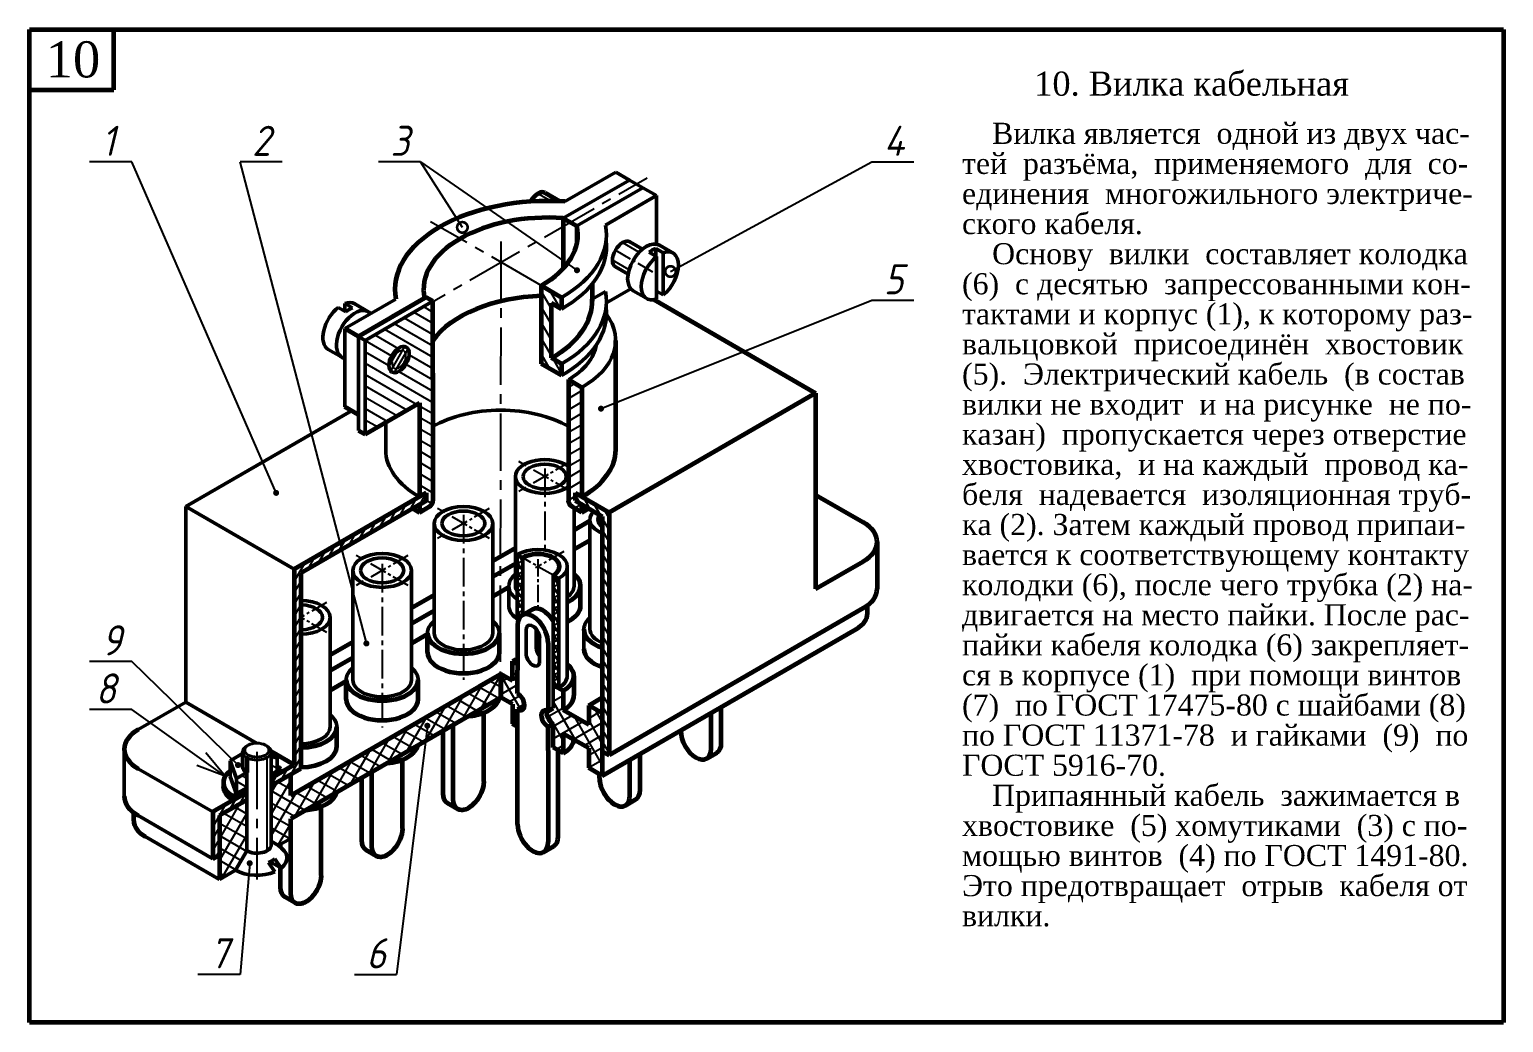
# Model space of a CAD drawing. Header units: millimetres. Extents: x -258 to 510, y 132 to 472.
# Drawn here: x -258 to -13, y 132 to 297 of the extents above; entities that cross this region are included whole.
import ezdxf

# ---------------------------------------------------------------- set-up
doc = ezdxf.new("R2010")
doc.units = ezdxf.units.MM
doc.header["$LTSCALE"] = 0.5
doc.linetypes.add('CENTER2', pattern=[28.575, 19.05, -3.175, 3.175, -3.175])
doc.linetypes.add('осевая2', pattern=[28.575, 19.05, -3.175, 3.175, -3.175])
doc.layers.get('0').update_dxf_attribs({"lineweight": 60})
doc.styles.get("Standard").update_dxf_attribs({"font": 'isocpeui.ttf', "width": 0.9})
doc.styles.add('стиль1', font='TIMES.TTF')
doc.dimstyles.new('Standart 1', dxfattribs={"dimtxt": 3.5, "dimasz": 3.5, "dimexe": 2, "dimexo": 0, "dimgap": 1, "dimtad": 1, "dimtoh": 1, "dimdec": 0, "dimtxsty": 'Standard', "dimblk": 'OPEN30', "dimcen": 2.5, "dimadec": 0, "dimazin": 0, "dimtfac": 1, "dimtdec": 0, "dimtmove": 0, "dimatfit": 3, "dimldrblk": 'DOTSMALL', "dimfxl": 0, "dimarcsym": 0})

# ---------------------------------------------------------------- blocks, each defined once
blk = doc.blocks.new('_DotSmall')
at = {"color": 0, "linetype": 'ByBlock', "const_width": 0.5}
blk.add_lwpolyline([(-0.0625, 0, 1), (0.0625, 0, 1)], format="xyb", close=True, dxfattribs=at)
blk = doc.blocks.new('_Open30')
at = {"color": 0, "linetype": 'ByBlock', "lineweight": -2}
for p, q in [((-1, 0.268), (0, 0)), ((0, 0), (-1, -0.268)), ((0, 0), (-1, 0))]:
    blk.add_line(p, q, dxfattribs=at)

msp = doc.modelspace()

# ---------------------------------------------------------------- hatches: boundary and pattern name
at = {"linetype": 'Continuous', "lineweight": -3}
h = msp.add_hatch(dxfattribs=at)
h.set_pattern_fill('ANSI31', scale=10.4, angle=75, style=0)
h.set_pattern_definition([(120, (-695.372, 87.203), (-1.125833, -0.65), [])])
h.paths.add_polyline_path([(-171.24, 251.52), (-169.55, 250.54), (-169.55, 252.49), (-172.93, 254.44), (-172.93, 241.44), (-169.55, 239.49), (-169.55, 241.44), (-171.24, 242.42)])
h = msp.add_hatch(dxfattribs=at)
h.set_pattern_fill('ANSI31', scale=13, angle=105, style=0)
h.set_pattern_definition([(150, (-695.372, 87.203), (-0.8125, -1.4072913), [])])
edge = h.paths.add_edge_path()
edge.add_line((-190.94, 239.9), (-190.94, 251.84))
edge.add_line((-190.94, 251.84), (-202.2, 245.34))
edge.add_line((-202.2, 245.34), (-202.2, 229.74))
edge.add_line((-202.2, 229.74), (-193.19, 234.94))
edge.add_line((-193.19, 234.94), (-193.19, 219.34))
edge.add_line((-193.19, 219.34), (-192.08, 219.99))
edge.add_line((-192.08, 219.99), (-192.08, 218.69))
edge.add_line((-192.08, 218.69), (-193.2, 218.04))
edge.add_line((-193.2, 218.04), (-193.2, 216.74))
edge.add_line((-193.2, 216.74), (-191.5, 217.72))
edge.add_ellipse((-191.5, 218.37), major_axis=(-0.398, -0.689), ratio=0.57735, start_angle=45, end_angle=135)
edge.add_line((-190.94, 218.69), (-190.94, 239.9))
edge = h.paths.add_edge_path(flags=16)
edge.add_ellipse((-196.57, 242.15), major_axis=(-1.19, -2.07), ratio=0.57735, start_angle=0, end_angle=360)
h = msp.add_hatch(dxfattribs=at)
h.set_pattern_fill('ANSI31', scale=5.2, angle=15, style=0)
h.set_pattern_definition([(60, (-695.372, 87.203), (-0.5629165, 0.325), [])])
edge = h.paths.add_edge_path()
edge.add_line((-196.57, 242.15), (-198.26, 241.13))
edge.add_ellipse((-196.57, 242.15), major_axis=(-1.19, -2.07), ratio=0.57735, start_angle=316.2576, end_angle=405)
edge.add_line((-196.57, 240.2), (-196.57, 242.15))
edge = h.paths.add_edge_path()
edge.add_ellipse((-196.57, 242.15), major_axis=(-1.19, -2.07), ratio=0.57735, start_angle=45, end_angle=136.6411)
edge.add_line((-194.88, 243.18), (-196.57, 242.15))
edge.add_line((-196.57, 242.15), (-196.57, 242.09))
edge.add_line((-196.57, 242.09), (-196.57, 240.2))
edge = h.paths.add_edge_path()
edge.add_ellipse((-196.57, 242.15), major_axis=(-1.19, -2.07), ratio=0.57735, start_angle=136.6411, end_angle=225)
edge.add_line((-196.57, 244.1), (-196.57, 242.15))
edge.add_line((-196.57, 242.15), (-194.88, 243.18))
edge = h.paths.add_edge_path()
edge.add_line((-196.57, 242.9), (-196.57, 244.1))
edge.add_ellipse((-196.57, 242.15), major_axis=(-1.19, -2.07), ratio=0.57735, start_angle=225, end_angle=316.2576)
edge.add_line((-198.26, 241.13), (-196.57, 242.15))
edge.add_line((-196.57, 242.15), (-196.57, 242.9))
h = msp.add_hatch(dxfattribs=at)
h.set_pattern_fill('ANSI31', scale=13, angle=165, style=0)
h.set_pattern_definition([(210, (-695.372, 87.203), (0.8125, -1.4072913), [])])
edge = h.paths.add_edge_path()
edge.add_line((-166.17, 237.54), (-168.42, 238.84))
edge.add_line((-168.42, 238.84), (-168.42, 218.69))
edge.add_ellipse((-167.86, 218.37), major_axis=(0.398, -0.689), ratio=0.57735, start_angle=225, end_angle=315)
edge.add_line((-167.86, 217.72), (-166.17, 216.74))
edge.add_line((-166.17, 216.74), (-166.19, 218.06))
edge.add_line((-166.19, 218.06), (-167.32, 218.71))
edge.add_line((-167.32, 218.71), (-167.29, 220))
edge.add_line((-167.29, 220), (-166.17, 219.35))
edge.add_line((-166.17, 219.35), (-166.17, 237.54))
h = msp.add_hatch(dxfattribs=at)
h.set_pattern_fill('ANSI31', scale=7.8, angle=75, style=0)
h.set_pattern_definition([(120, (-695.372, 87.203), (-0.8443748, -0.4875), [])])
h.paths.add_polyline_path([(-161.66, 216.75), (-167.29, 220), (-167.32, 218.71), (-166.19, 218.06), (-162.79, 216.09), (-162.79, 183.4), (-162.79, 177.09), (-161.67, 176.44)])
h = msp.add_hatch(dxfattribs=at)
h.set_pattern_fill('ANSI31', scale=10.4, angle=105, style=0)
h.set_pattern_definition([(150, (-695.372, 87.203), (-0.65, -1.125833), [])])
h.paths.add_polyline_path([(-221.9, 173.52), (-223.59, 172.53), (-223.59, 169.94), (-221.9, 170.91)])
h = msp.add_hatch(dxfattribs=at)
h.set_pattern_fill('ANSI31', scale=7.8, angle=15, style=0)
h.set_pattern_definition([(60, (-398.48015, -199.9116), (-0.8443748, 0.4875), [])])
h.paths.add_polyline_path([(-226.4, 166.37), (-221.9, 168.97), (-221.9, 170.27), (-224.15, 168.97), (-227.54, 167.03), (-227.53, 159.22), (-226.4, 159.87)])
h = msp.add_hatch(dxfattribs=at)
h.set_pattern_fill('ANSI37', scale=14.3, angle=15, style=0)
h.set_pattern_definition([(60, (-398.4801, -199.9116), (-1.5480204, 0.89375), []), (150, (-398.4801, -199.9116), (-0.89375, -1.5480204), [])])
h.paths.add_polyline_path([(-221.9, 168.97), (-226.4, 166.37), (-226.4, 155.77), (-223.74, 157.31), (-221.9, 160.53)])

# ---------------------------------------------------------------- linework, layer by layer
at = {"color": 7, "lineweight": 60}
for p, q in [((-258, 132), (-258, 297)), ((-258, 297), (-13, 297)), ((-244, 287), (-244, 297)), ((-13, 297), (-13, 132)), ((-258, 287), (-244, 287)), ((-166.39, 201.27), (-166.39, 204.52)), ((-191.85, 193.47), (-191.85, 196.52)), ((-179.9, 193.47), (-179.9, 196.72)), ((-176.87, 198.16), (-176.87, 190.54)), ((-171.8, 195.11), (-171.8, 183.73)), ((-177.72, 192.02), (-176.87, 191.53)), ((-177.72, 188.77), (-177.72, 192.02)), ((-205.36, 185.67), (-205.36, 188.92)), ((-193.41, 185.67), (-193.41, 188.92)), ((-170.96, 188.12), (-169.27, 187.15)), ((-169.27, 187.15), (-169.27, 183.89)), ((-176.87, 164.88), (-176.87, 184.05)), ((-171.8, 183.73), (-170.96, 184.21)), ((-143.01, 178.46), (-143.01, 184.43)), ((-187.56, 169.09), (-187.56, 181.44)), ((-182.5, 172.02), (-182.5, 183.47)), ((-176.87, 181.12), (-177.72, 181.61)), ((-171.8, 181.13), (-170.96, 181.61)), ((-170.96, 177.7), (-170.96, 181.61)), ((-144.69, 177.49), (-144.69, 183.46)), ((-206.92, 177.87), (-206.92, 181.12)), ((-189.25, 170.07), (-189.25, 180.47)), ((-171.8, 177.22), (-171.8, 181.13)), ((-169.27, 179.98), (-169.27, 176.73)), ((-149.76, 180.42), (-149.76, 180.53)), ((-169.27, 176.73), (-170.96, 177.7)), ((-156.52, 170.66), (-156.52, 176.63)), ((-196.01, 164.22), (-196.01, 175.67)), ((-158.2, 169.69), (-158.2, 175.66)), ((-202.76, 162.27), (-202.76, 172.67)), ((-201.07, 161.29), (-201.07, 173.64)), ((-163.27, 172.62), (-163.27, 173.28)), ((-224.15, 168.97), (-221.9, 170.27)), ((-209.52, 156.42), (-209.52, 167.87)), ((-214.58, 153.49), (-214.58, 162.59)), ((-216.27, 161.12), (-216.27, 161.62)), ((-216.27, 154.47), (-216.27, 157.67)), ((-13, 132), (-258, 132))]:
    msp.add_line(p, q, dxfattribs=at)
at = {"color": 7, "lineweight": -3}
for p, q in [((-241, 275), (-248, 275)), ((-217, 220), (-241, 275)), ((-202, 195.08), (-223, 275)), ((-216, 275), (-223, 275)), ((-193, 275), (-200, 275)), ((-193, 275), (-167, 257)), ((-163, 234), (-118, 252)), ((-118, 252), (-111, 252)), ((-176.38, 209.44), (-176.93, 209.12)), ((-176.02, 208.73), (-176.93, 208.2)), ((-176.02, 206.98), (-176.93, 208.55)), ((-176.02, 208.56), (-176.61, 209.57)), ((-176.02, 207.81), (-176.93, 207.29)), ((-176.02, 205.39), (-176.93, 206.97)), ((-176.02, 206.9), (-176.93, 206.37)), ((-176.02, 205.98), (-176.93, 205.45)), ((-170.82, 206.23), (-170.96, 206.15)), ((-170.04, 204.56), (-170.96, 206.14)), ((-176.02, 203.8), (-176.93, 205.38)), ((-176.02, 205.06), (-176.93, 204.54)), ((-176.02, 204.15), (-176.93, 203.62)), ((-176.02, 202.21), (-176.93, 203.79)), ((-170.04, 205.76), (-170.96, 205.24)), ((-170.04, 204.85), (-170.96, 204.32)), ((-170.04, 202.97), (-170.96, 204.55)), ((-170.04, 203.93), (-170.96, 203.4)), ((-176.02, 203.23), (-176.93, 202.7)), ((-176.02, 202.31), (-176.93, 201.79)), ((-176.02, 200.63), (-176.93, 202.2)), ((-176.02, 201.4), (-176.93, 200.87)), ((-170.04, 203.02), (-170.96, 202.49)), ((-170.04, 201.38), (-170.96, 202.96)), ((-170.04, 202.1), (-170.96, 201.57)), ((-170.04, 199.8), (-170.96, 201.38)), ((-170.04, 201.18), (-170.96, 200.66)), ((-176.31, 199.54), (-176.93, 200.62)), ((-176.02, 200.48), (-176.93, 199.95)), ((-176.56, 199.26), (-176.93, 199.04)), ((-170.04, 200.27), (-170.96, 199.74)), ((-170.04, 198.21), (-170.96, 199.79)), ((-170.04, 199.35), (-170.96, 198.82)), ((-170.04, 198.43), (-170.96, 197.91)), ((-170.04, 196.62), (-170.96, 198.2)), ((-170.04, 197.52), (-170.96, 196.99)), ((-170.04, 195.03), (-170.96, 196.61)), ((-170.04, 196.6), (-170.96, 196.07)), ((-170.04, 195.68), (-170.96, 195.16)), ((-170.04, 193.45), (-170.96, 195.03)), ((-170.04, 194.77), (-170.96, 194.24)), ((-170.04, 193.85), (-170.96, 193.32)), ((-241, 192), (-248, 192)), ((-223.34, 174.77), (-241, 192)), ((-170.04, 191.86), (-170.96, 193.44)), ((-170.04, 192.93), (-170.96, 192.41)), ((-170.04, 192.02), (-170.96, 191.49)), ((-170.04, 190.27), (-170.96, 191.85)), ((-170.04, 191.1), (-170.96, 190.57)), ((-170.04, 188.68), (-170.96, 190.26)), ((-170.04, 190.18), (-170.96, 189.66)), ((-170.25, 187.72), (-170.96, 188.93)), ((-170.04, 189.27), (-170.87, 188.79)), ((-170.04, 188.35), (-170.48, 188.1)), ((-241, 184), (-248, 184)), ((-225.48, 172.94), (-241, 184)), ((-191.87, 181.31), (-197, 140)), ((-225.48, 172.94), (-228.69, 176.82)), ((-225.48, 172.94), (-230.2, 174.71)), ((-218.56, 175.99), (-218.56, 160.51)), ((-221.4, 158.47), (-223, 140)), ((-223, 140), (-230, 140)), ((-204, 140), (-197, 140))]:
    msp.add_line(p, q, dxfattribs=at)
at = {"color": 7, "linetype": 'осевая2', "lineweight": -3}
for p, q in [((-197.16, 248.22), (-155.33, 272.37)), ((-172.93, 254.44), (-191.32, 265.06)), ((-179.65, 261.78), (-179.79, 189.83)), ((-220.21, 176.98), (-220.21, 155.77))]:
    msp.add_line(p, q, dxfattribs=at)
at = {"color": 7, "linetype": 'Continuous', "lineweight": 50}
for p, q in [((-158.29, 271.99), (-169.27, 265.65)), ((-169, 268.41), (-160.54, 273.29)), ((-158.29, 271.99), (-160.54, 273.29)), ((-156.04, 270.69), (-158.29, 271.99)), ((-167.02, 264.35), (-156.04, 270.69)), ((-153.79, 269.39), (-156.04, 270.69)), ((-153.79, 269.39), (-162.24, 264.51)), ((-153.79, 269.39), (-153.79, 261.34)), ((-158.22, 261.71), (-156.12, 260.5)), ((-154.99, 259.98), (-153.76, 259.27)), ((-153.89, 260.63), (-152.65, 259.91)), ((-153.89, 260.63), (-153.89, 259.35)), ((-153.29, 261.16), (-150.9, 259.79)), ((-152.65, 259.91), (-152.65, 252.89)), ((-160.61, 257.58), (-158.51, 256.36)), ((-153.77, 259.28), (-153.77, 252.24)), ((-203.32, 245.99), (-192.07, 252.49)), ((-164.48, 252.17), (-162.24, 253.46)), ((-162.09, 251.6), (-158.07, 253.92)), ((-157.67, 253.58), (-155.41, 252.28)), ((-153.77, 253.53), (-152.65, 252.89)), ((-206.67, 250.82), (-205.43, 250.11)), ((-205.58, 247.29), (-197.12, 252.18)), ((-205.57, 251.47), (-204.33, 250.75)), ((-205.57, 251.46), (-205.57, 250.18)), ((-203.95, 251.41), (-201.57, 250.04)), ((-190.94, 251.84), (-202.2, 245.34)), ((-205.58, 247.29), (-205.58, 234.29)), ((-203.32, 245.99), (-203.32, 230.39)), ((-202.2, 245.34), (-203.32, 245.99)), ((-202.2, 245.34), (-202.2, 229.74)), ((-208.33, 243.83), (-206.08, 242.53)), ((-204.45, 233.64), (-232.03, 217.72)), ((-198.79, 231.71), (-198.79, 227.14)), ((-232.03, 217.72), (-214.02, 207.32)), ((-232.03, 217.72), (-232.03, 185.22)), ((-173.77, 197.37), (-173.77, 194.29)), ((-165.87, 194.07), (-165.87, 197.36)), ((-232.03, 185.22), (-239.91, 180.67)), ((-232.03, 185.22), (-220.25, 178.42)), ((-242.25, 177.42), (-242.25, 169.62)), ((-222.59, 176.69), (-224.66, 175.5)), ((-217.83, 176.56), (-216.84, 176.44)), ((-239.91, 174.17), (-227.54, 167.03)), ((-224.66, 175.5), (-223.58, 172.53)), ((-224.66, 175.5), (-224.66, 172.89)), ((-216.27, 173.52), (-216.27, 174.17)), ((-225.78, 171.24), (-225.78, 171.89)), ((-224.66, 172.89), (-223.59, 169.94)), ((-224.15, 168.97), (-224.15, 169.62)), ((-227.53, 159.22), (-239.91, 166.37)), ((-226.4, 155.77), (-238.79, 162.92)), ((-216.67, 161.39), (-214.58, 162.59)), ((-226.4, 155.77), (-223.74, 157.31))]:
    msp.add_line(p, q, dxfattribs=at)
at = {"color": 7, "linetype": 'Continuous', "lineweight": -3}
for p, q in [((-171.41, 268.51), (-173.5, 269.72)), ((-156.7, 260.02), (-159.39, 261.57)), ((-158.3, 257.06), (-161.07, 258.66)), ((-196.49, 216.14), (-195.37, 218.09)), ((-194.8, 217.11), (-193.68, 219.06)), ((-193.12, 218.09), (-192.08, 219.88)), ((-199.87, 214.19), (-198.74, 216.14)), ((-198.18, 215.16), (-197.05, 217.11)), ((-204.94, 211.26), (-203.81, 213.21)), ((-203.25, 212.24), (-202.12, 214.19)), ((-201.56, 213.21), (-200.43, 215.16)), ((-208.32, 209.31), (-207.19, 211.26)), ((-206.63, 210.28), (-205.5, 212.24)), ((-214.02, 205.28), (-212.25, 208.34)), ((-211.69, 207.36), (-210.56, 209.31)), ((-210, 208.33), (-208.88, 210.29)), ((-214.02, 207.23), (-213.94, 207.36)), ((-214.02, 203.33), (-212.89, 205.28)), ((-214.02, 201.38), (-212.89, 203.33)), ((-214.02, 199.43), (-212.89, 201.38)), ((-214.02, 197.48), (-212.89, 199.43)), ((-214.02, 195.53), (-212.89, 197.48)), ((-214.02, 193.58), (-212.89, 195.53)), ((-214.02, 191.63), (-212.89, 193.58)), ((-214.02, 189.68), (-212.89, 191.63)), ((-177.48, 191.88), (-177.72, 191.74)), ((-214.02, 187.73), (-212.89, 189.68)), ((-182.96, 184.1), (-179.68, 189.78)), ((-179.68, 187.71), (-181.57, 188.8)), ((-179.68, 189.77), (-179.79, 189.83)), ((-176.51, 184.26), (-179.68, 189.74)), ((-178.51, 189.22), (-179.68, 188.54)), ((-176.87, 190.16), (-177.72, 189.67)), ((-176.87, 188.44), (-177.72, 189.92)), ((-214.02, 185.78), (-212.89, 187.73)), ((-189.16, 180.52), (-185.78, 186.37)), ((-186.06, 182.31), (-182.68, 188.16)), ((-181.77, 184.79), (-185.15, 186.74)), ((-179.98, 185.82), (-183.36, 187.77)), ((-179.87, 185.89), (-179.68, 186.21)), ((-176.87, 188.1), (-179.68, 186.48)), ((-176.43, 186.29), (-178.3, 185.21)), ((-170.32, 187.75), (-170.96, 187.39)), ((-169.27, 186.3), (-170.96, 185.32)), ((-214.02, 183.83), (-212.89, 185.78)), ((-214.02, 181.88), (-212.89, 183.84)), ((-192.25, 178.74), (-188.87, 184.59)), ((-185.35, 182.72), (-188.72, 184.67)), ((-183.56, 183.75), (-186.94, 185.7)), ((-179.54, 185.92), (-179.68, 186.17)), ((-176.87, 183.97), (-177.72, 183.48)), ((-169.27, 184.24), (-171.89, 182.72)), ((-167.15, 178.76), (-170.96, 185.36)), ((-164.97, 184.65), (-165.05, 184.61)), ((-162.79, 181.94), (-164.06, 184.13)), ((-214.02, 179.93), (-212.89, 181.89)), ((-195.35, 176.95), (-191.97, 182.8)), ((-190.71, 179.63), (-194.09, 181.58)), ((-188.92, 180.66), (-192.3, 182.61)), ((-187.13, 181.69), (-190.51, 183.64)), ((-176.87, 181.29), (-177.72, 182.77)), ((-176.87, 181.91), (-177.56, 181.51)), ((-169.27, 178.86), (-172.07, 183.72)), ((-167.78, 183.03), (-170.96, 181.2)), ((-165.99, 182), (-170.96, 179.13)), ((-162.79, 181.78), (-167.59, 179.01)), ((-162.79, 174.79), (-167.43, 182.83)), ((-163.18, 183.62), (-165.05, 182.54)), ((-162.79, 178.37), (-165.05, 182.27)), ((-214.02, 177.98), (-212.89, 179.94)), ((-201.54, 173.37), (-198.16, 179.22)), ((-198.44, 175.16), (-195.07, 181.01)), ((-194.28, 177.56), (-197.66, 179.51)), ((-192.5, 178.59), (-195.87, 180.54)), ((-162.79, 179.72), (-165.79, 177.98)), ((-214.02, 176.03), (-212.89, 177.99)), ((-204.64, 171.59), (-201.26, 177.44)), ((-199.65, 174.47), (-203.02, 176.42)), ((-197.86, 175.5), (-201.24, 177.45)), ((-196.07, 176.53), (-199.45, 178.48)), ((-170.52, 177.45), (-170.96, 178.21)), ((-169.27, 178.04), (-170.41, 177.39)), ((-162.79, 177.65), (-165.05, 176.35)), ((-216.84, 174.19), (-217.83, 174.76)), ((-216.84, 175.69), (-217.48, 176.06)), ((-216.19, 172.26), (-215.07, 174.21)), ((-214.5, 173.24), (-212.89, 176.04)), ((-207.73, 169.8), (-204.35, 175.65)), ((-203.22, 172.4), (-206.6, 174.35)), ((-201.43, 173.43), (-204.81, 175.38)), ((-164.34, 173.9), (-165.05, 175.12)), ((-162.79, 175.59), (-165.03, 174.3)), ((-217.83, 171.38), (-216.76, 173.24)), ((-217.83, 166.61), (-214.58, 172.23)), ((-217.83, 170.19), (-216.85, 171.89)), ((-214.58, 170.71), (-216.74, 171.95)), ((-214.58, 172.77), (-214.95, 172.98)), ((-213.92, 166.22), (-210.55, 172.07)), ((-210.83, 168.01), (-207.45, 173.86)), ((-206.8, 170.34), (-210.17, 172.29)), ((-205.01, 171.37), (-208.39, 173.32)), ((-162.79, 173.52), (-163.24, 173.26)), ((-212.16, 167.24), (-217.83, 170.51)), ((-217.83, 163.04), (-213.64, 170.29)), ((-210.37, 168.27), (-213.75, 170.22)), ((-208.58, 169.31), (-211.96, 171.26)), ((-213.95, 166.21), (-217.83, 168.45)), ((-214.58, 164.51), (-217.83, 166.39)), ((-214.71, 162.52), (-217.83, 164.32)), ((-216.7, 161.41), (-214.58, 165.08)), ((-216.49, 161.49), (-217.83, 162.26))]:
    msp.add_line(p, q, dxfattribs=at)
at = {"color": 7, "linetype": 'Continuous', "lineweight": 60}
for p, q in [((-172.3, 269.84), (-169.91, 268.46)), ((-169.27, 265.65), (-167.02, 264.35)), ((-169.27, 265.65), (-169.27, 257.3)), ((-167.02, 264.35), (-167.02, 261.43)), ((-190.94, 251.84), (-192.07, 252.49)), ((-172.93, 254.44), (-169.55, 252.49)), ((-172.93, 254.44), (-172.93, 241.44)), ((-169.55, 252.49), (-169.55, 250.54)), ((-164.48, 254.72), (-164.48, 252.17)), ((-164.48, 254.72), (-164.48, 251.84)), ((-192.34, 252.33), (-203.32, 245.99)), ((-192.34, 252.33), (-197.7, 249.24)), ((-190.94, 238.84), (-190.94, 251.84)), ((-169.55, 250.54), (-171.24, 251.52)), ((-171.24, 242.42), (-171.24, 251.52)), ((-154.24, 252.11), (-127.33, 236.57)), ((-203.32, 245.99), (-205.58, 247.29)), ((-160.58, 245.34), (-160.58, 227.14)), ((-169.55, 239.49), (-172.93, 241.44)), ((-169.55, 241.44), (-171.24, 242.42)), ((-169.55, 241.44), (-169.55, 239.49)), ((-190.94, 239.9), (-190.94, 218.69)), ((-168.42, 238.84), (-166.17, 237.54)), ((-168.42, 238.84), (-168.42, 218.69)), ((-166.17, 237.54), (-166.17, 219.35)), ((-127.33, 236.57), (-161.66, 216.75)), ((-127.33, 236.57), (-127.33, 204.07)), ((-203.32, 232.99), (-205.58, 234.29)), ((-202.2, 229.74), (-193.19, 234.94)), ((-193.19, 234.94), (-193.19, 219.34)), ((-203.32, 230.39), (-202.2, 229.74)), ((-192.08, 219.99), (-214.02, 207.32)), ((-192.08, 218.69), (-212.89, 206.66)), ((-192.08, 218.69), (-193.2, 218.04)), ((-192.08, 219.99), (-192.08, 218.69)), ((-167.29, 220), (-167.32, 218.71)), ((-167.32, 218.71), (-166.19, 218.06)), ((-167.32, 218.71), (-162.79, 216.09)), ((-167.29, 220), (-161.66, 216.75)), ((-166.17, 216.74), (-166.19, 218.06)), ((-127.33, 219.67), (-119.45, 215.12)), ((-193.2, 218.04), (-193.2, 216.74)), ((-193.2, 216.74), (-191.5, 217.72)), ((-166.19, 216.76), (-167.86, 217.72)), ((-162.79, 216.09), (-162.79, 183.4)), ((-161.66, 216.75), (-161.67, 176.44)), ((-164.85, 215.35), (-167.49, 213.83)), ((-162.79, 214.79), (-162.79, 214.79)), ((-177.24, 210.81), (-181, 208.64)), ((-164.85, 212.1), (-167.49, 210.58)), ((-117.12, 211.87), (-117.12, 204.07)), ((-127.33, 204.07), (-119.45, 208.62)), ((-214.02, 207.32), (-214.02, 174.82)), ((-212.89, 206.66), (-212.89, 174.17)), ((-177.24, 208.2), (-181, 206.03)), ((-212.89, 205.44), (-212.89, 205.37)), ((-178.34, 204.32), (-181, 202.78)), ((-190.75, 203.01), (-194.51, 200.84)), ((-118.71, 199.98), (-118.71, 201.31)), ((-190.75, 200.4), (-194.51, 198.23)), ((-176.13, 199.67), (-174.44, 200.65)), ((-119.45, 200.82), (-161.67, 176.44)), ((-191.85, 196.52), (-194.51, 194.98)), ((-162.79, 173.01), (-120.58, 197.38)), ((-204.26, 195.21), (-208.02, 193.04)), ((-204.26, 192.6), (-208.02, 190.43)), ((-214.58, 169.74), (-179.68, 189.89)), ((-179.68, 189.89), (-214.58, 169.74)), ((-205.35, 188.73), (-208.02, 187.18)), ((-179.68, 189.89), (-183.25, 187.84)), ((-177.72, 188.77), (-179.68, 189.9)), ((-179.68, 185.99), (-179.68, 189.9)), ((-179.68, 189.89), (-179.68, 185.99)), ((-176.87, 186.65), (-176.87, 190.54)), ((-167.52, 189.59), (-167.52, 186.33)), ((-179.68, 188.4), (-179.68, 186.01)), ((-179.68, 185.99), (-214.58, 165.84)), ((-179.68, 185.99), (-182.83, 184.18)), ((-177.72, 184.87), (-179.68, 186.01)), ((-177.72, 184.87), (-177.72, 181.61)), ((-176.87, 184.05), (-176.02, 184.54)), ((-165.05, 181.45), (-169.27, 183.89)), ((-165.05, 184.7), (-162.79, 186)), ((-162.79, 183.4), (-165.05, 184.7)), ((-165.05, 184.7), (-165.05, 181.45)), ((-162.79, 183.4), (-162.79, 173.01)), ((-165.05, 177.56), (-169.27, 179.98)), ((-214.02, 174.82), (-217.83, 177.02)), ((-171.8, 177.22), (-171.8, 161.96)), ((-170.11, 162.92), (-170.11, 177.22)), ((-165.05, 177.56), (-165.05, 174.31)), ((-162.79, 177.09), (-161.67, 176.44)), ((-145.4, 175.88), (-143.75, 176.83)), ((-214.02, 174.82), (-217.83, 172.62)), ((-212.89, 174.17), (-217.83, 171.32)), ((-162.79, 173.01), (-165.05, 174.31)), ((-214.58, 169.74), (-214.58, 173.19)), ((-221.9, 170.91), (-224.15, 169.62)), ((-240.65, 165.52), (-240.65, 166.86)), ((-224.15, 168.97), (-227.54, 167.03)), ((-227.54, 167.03), (-227.53, 159.22)), ((-221.9, 168.97), (-226.4, 166.37)), ((-186.82, 167.46), (-188.51, 168.44)), ((-158.91, 168.08), (-157.26, 169.03)), ((-226.4, 166.37), (-226.4, 155.77)), ((-214.58, 162.59), (-214.58, 165.84)), ((-227.53, 159.22), (-226.4, 159.87)), ((-200.33, 159.66), (-202.02, 160.64)), ((-172.54, 160.32), (-170.85, 161.29)), ((-213.84, 151.86), (-215.53, 152.84))]:
    msp.add_line(p, q, dxfattribs=at)
at = {"color": 7, "linetype": 'CENTER2', "lineweight": -3, "ltscale": 0.3}
for p, q in [((-160.61, 260.33), (-153.23, 256.07)), ((-168.05, 220.23), (-176.67, 225.21)), ((-168.08, 225.19), (-176.66, 220.24)), ((-181.56, 212.43), (-190.18, 217.41)), ((-181.59, 217.39), (-190.17, 212.44)), ((-195.07, 204.63), (-203.69, 209.61)), ((-195.1, 209.59), (-203.68, 204.64)), ((-170.96, 206.31), (-176.03, 209.24)), ((-169.21, 210.24), (-173.91, 207.53)), ((-173.49, 208.99), (-173.49, 200.79)), ((-208.61, 201.79), (-212.89, 199.32)), ((-208.58, 196.83), (-212.89, 199.32))]:
    msp.add_line(p, q, dxfattribs=at)
at = {"color": 7, "linetype": 'осевая2', "lineweight": -3, "ltscale": 0.5}
for p, q in [((-172.36, 224.08), (-172.36, 210.51)), ((-185.87, 216.33), (-185.87, 188.95)), ((-199.38, 208.2), (-199.38, 181.03))]:
    msp.add_line(p, q, dxfattribs=at)
at = {"color": 7, "lineweight": 50}
for p, q in [((-177.24, 222.72), (-177.24, 204.52)), ((-167.49, 204.52), (-167.49, 217.51)), ((-190.75, 214.92), (-190.75, 196.72)), ((-181, 196.72), (-181, 214.92)), ((-164.85, 215.57), (-164.85, 197.37)), ((-176.93, 209.76), (-176.02, 209.24)), ((-176.93, 209.76), (-176.92, 199.04)), ((-176.02, 199.73), (-176.02, 209.24)), ((-204.26, 207.12), (-204.26, 188.92)), ((-194.51, 188.92), (-194.51, 207.12)), ((-170.96, 206.31), (-170.04, 205.78)), ((-170.96, 206.31), (-170.96, 184.21)), ((-168.62, 207.77), (-168.62, 189.58)), ((-178.34, 201.27), (-178.34, 204.32)), ((-170.04, 205.78), (-170.04, 187.59)), ((-208.02, 181.12), (-208.02, 199.32)), ((-175.46, 197.22), (-175.46, 193.32)), ((-173.22, 195.92), (-173.24, 191.74)), ((-222.59, 176.98), (-222.59, 174.48)), ((-217.83, 176.98), (-217.83, 161.5)), ((-216.84, 176.44), (-217.83, 175.86)), ((-216.84, 176.44), (-216.84, 173.84)), ((-217.83, 173.27), (-216.27, 174.17)), ((-221.9, 173.52), (-223.59, 172.53)), ((-223.59, 172.53), (-223.59, 169.94)), ((-221.9, 173.52), (-221.9, 160.53)), ((-217.83, 162.06), (-216.67, 161.39)), ((-223.74, 157.31), (-221.9, 160.53)), ((-217.23, 157.03), (-218.27, 158.58)), ((-218.02, 158.68), (-216.19, 157.63)), ((-216.19, 157.63), (-217.23, 159.18))]:
    msp.add_line(p, q, dxfattribs=at)
at = {"color": 7, "linetype": 'Continuous', "lineweight": 0}
for p in [(-179.68, 185.99), (-179.68, 186.01)]:
    msp.add_line(p, (-179.68, 186.01), dxfattribs=at)
at = {"color": 7}
msp.add_line((-221.89, 176), (-221.9, 173.52), dxfattribs=at)
at = {"color": 7, "const_width": 0.5}
for points in [[(-167.25, 257, 1), (-166.75, 257, 1)], [(-163.25, 234, 1), (-162.75, 234, 1)], [(-217.25, 220, 1), (-216.75, 220, 1)], [(-202.25, 194.98, 1), (-201.75, 194.98, 1)], [(-192.12, 181.31, 1), (-191.62, 181.31, 1)], [(-223.59, 174.77, 1), (-223.09, 174.77, 1)], [(-221.65, 158.47, 1), (-221.15, 158.47, 1)]]:
    msp.add_lwpolyline(points, format="xyb", close=True, dxfattribs=at)
at = {"color": 7, "linetype": 'Continuous', "lineweight": 60}
for centre, major_axis, start_param, end_param in [((-173.49, 267.77), (-1.19, -2.07), 3.141593, 4.737947), ((-171.8, 253.79), (-25.47, 0), 4.602122, 6.393452), ((-171.8, 253.79), (-20.7, 0), 4.589865, 6.40571), ((-187.56, 262.89), (-20.7, 0), 2.356194, 3.264117), ((-171.8, 240.79), (-20.7, 0), 4.766809, 5.892578), ((-187.56, 251.84), (-23.09, 0), 2.356194, 3.165978), ((-179.68, 227.14), (-19.11, 0), 2.356511, 3.141593), ((-191.5, 218.37), (-0.398, -0.689), 0.785398, 2.356194), ((-179.68, 224.54), (19.12, 0), 3.843657, 3.926991), ((-179.68, 224.54), (19.12, 0), -0.786707, -0.702046), ((-159.89, 215.63), (-3.58, 0), 5.924865, 6.910193), ((-125.08, 211.87), (-7.96, 0), 2.356194, 3.926991), ((-173.49, 207.77), (-3.58, 0), 2.356194, 5.497787), ((-173.49, 209.07), (-5.98, 0), 3.141437, 3.141593), ((-172.36, 204.52), (-5.97, 0), 2.249217, 3.757714), ((-125.08, 204.07), (-7.96, 0), 2.356194, 3.141593), ((-172.65, 197.54), (1.79, -3.1), 1.626454, 3.141593), ((-172.36, 201.27), (-5.97, 0), 2.249217, 3.141593), ((-174.33, 196.57), (1.79, -3.1), 3.141593, 3.926991), ((-174.33, 196.57), (1.79, -3.1), 0.785398, 3.141593), ((-125.08, 199.98), (-6.37, 0), 2.356194, 3.141593), ((-185.87, 196.72), (-5.97, 0), 0, 3.141593), ((-159.89, 197.32), (-5.98, 0), 6.270207, 7.34682), ((-159.89, 197.32), (-5.98, 0), 6.270207, 6.295987), ((-159.89, 194.07), (-5.98, 0), 6.283009, 7.34682), ((-159.89, 194.07), (-5.98, 0), 6.283009, 6.283185), ((-185.87, 193.47), (-5.97, 0), 0, 3.141593), ((-185.87, 193.47), (-5.97, 0), 0, 3.141593), ((-173.49, 189.57), (-5.97, 0), -0.955838, -0.782991), ((-173.49, 189.57), (-5.97, 0), 2.356204, 3.757714), ((-199.38, 188.92), (-5.97, 0), 0, 3.141593), ((-173.49, 189.59), (-5.98, 0), 3.111879, 3.141593), ((-176.87, 185.35), (0.8, -1.38), 5.497787, 8.63938), ((-173.49, 186.33), (-5.98, 0), 2.356194, 3.141593), ((-173.49, 186.33), (-5.98, 0), 2.356194, 3.141593), ((-199.38, 185.67), (-5.97, 0), 0, 3.141593), ((-199.38, 185.67), (-5.97, 0), 0, 3.141593), ((-185.87, 186.32), (-5.98, 0), 1.711715, 3.000674), ((-185.87, 186.32), (-5.98, 0), 2.171562, 3.000674), ((-176.02, 185.84), (0.8, -1.38), 5.497787, 5.724195), ((-171.8, 182.43), (0.8, -1.38), 2.356194, 5.497787), ((-170.96, 182.91), (0.8, -1.38), 3.700583, 5.497787), ((-185.87, 186.32), (-5.98, 0), 1.711715, 2.171562), ((-234.29, 177.42), (-7.96, 0), 5.497787, 7.068583), ((-212.89, 181.12), (-5.97, 0), 1.571614, 3.141593), ((-173.49, 179.17), (-5.98, 0), 2.356425, 3.08571), ((-173.49, 179.17), (-5.98, 0), 3.08571, 3.088087), ((-147.23, 178.96), (1.79, -3.1), 3.926991, 7.068583), ((-212.89, 177.87), (5.97, 0), 4.713303, 6.283185), ((-212.89, 177.87), (5.97, 0), 4.713303, 6.283185), ((-199.38, 178.52), (-5.98, 0), 1.711715, 3.000674), ((-199.38, 178.52), (-5.98, 0), 1.711715, 3.000674), ((-199.38, 178.52), (-5.98, 0), 2.171562, 3.000674), ((-199.38, 178.52), (-5.98, 0), 2.171562, 3.000674), ((-173.49, 179.17), (-5.98, 0), 2.356194, 2.356425), ((-145.54, 179.94), (1.79, -3.1), 6.283185, 7.068583), ((-220.21, 171.89), (-5.57, 0), 3.926991, 4.062336), ((-220.21, 171.89), (-5.57, 0), 3.926991, 3.927709), ((-199.38, 178.52), (-5.98, 0), 1.711715, 2.171562), ((-199.38, 178.52), (-5.98, 0), 1.711715, 2.171562), ((-220.21, 171.89), (-5.57, 0), 5.636043, 7.068583), ((-160.74, 171.16), (1.79, -3.1), 3.926991, 7.068583), ((-160.74, 171.16), (1.79, -3.1), 3.926991, 6.301942), ((-234.29, 169.62), (-7.96, 0), 0, 0.785398), ((-220.21, 171.24), (-5.57, 0), 6.283185, 7.068583), ((-212.89, 170.72), (-5.98, 0), 1.711715, 3.000674), ((-212.89, 170.72), (-5.98, 0), 2.171562, 3.000674), ((-160.74, 171.16), (1.79, -3.1), 6.301942, 7.068583), ((-159.05, 172.14), (1.79, -3.1), 6.283185, 7.068583), ((-159.05, 172.14), (1.79, -3.1), 6.283185, 7.068583), ((-234.29, 169.62), (-7.96, 0), 0.643501, 0.785398), ((-212.89, 170.72), (-5.98, 0), 1.711715, 2.171562), ((-234.29, 165.52), (-6.37, 0), 0, 0.785398), ((-174.33, 163.42), (1.79, -3.1), 3.926991, 6.283185), ((-174.33, 163.42), (1.79, -3.1), 6.283185, 7.068583), ((-172.65, 164.39), (1.79, -3.1), 6.283185, 7.068583)]:
    msp.add_ellipse(centre, major_axis=major_axis, ratio=0.57735, start_param=start_param, end_param=end_param, dxfattribs=at)
at = {"color": 7, "linetype": 'Continuous', "lineweight": 50}
for centre, major_axis, ratio, start_param, end_param in [((-187.56, 262.89), (-25.47, 0), 0.57735, 2.356194, 3.251859), ((-187.56, 260.94), (25.47, 0), 0.57735, 5.497787, 6.349525), ((-159.42, 259.64), (-1.19, -2.07), 0.57735, 3.141593, 6.283185), ((-155.48, 257.37), (-2.19, -3.79), 0.57735, 3.141593, 6.283185), ((-154.46, 256.78), (2.25, 3.8), 0.576188, 0.616202, 0.973491), ((-153.23, 256.07), (-2.19, -3.79), 0.57735, 7.255542, 10.023217), ((-153.23, 256.07), (-2.19, -3.79), 0.57735, 4.103078, 6.892496), ((-187.56, 251.84), (-25.47, 0), 0.57735, 8.63938, 9.535045), ((-206.14, 247.62), (-2.19, -3.79), 0.57735, 4.102132, 6.283185), ((-203.89, 246.32), (-2.19, -3.79), 0.57735, 2.933126, 6.491652), ((-206.14, 247.62), (-2.19, -3.79), 0.57735, 3.141593, 3.740648), ((-204.9, 246.9), (2.25, 3.8), 0.576188, 0.616202, 0.973491), ((-187.56, 249.89), (-25.47, 0), 0.57735, 8.63938, 9.491118), ((-179.68, 245.34), (-19.11, 0), 0.57735, 2.356194, 3.542594), ((-179.68, 245.34), (-15.92, 0), 0.57735, 2.356194, 3.057058), ((-179.68, 224.54), (-15.92, 0), 0.57735, 3.926858, 5.49792), ((-179.68, 227.14), (-19.11, 0), 0.57735, 6.283185, 7.068583), ((-172.36, 204.52), (-5.97, 0), 0.57735, -0.616121, 0.698999), ((-212.89, 199.32), (-3.58, 0), 0.57735, 1.619433, 4.663752), ((-172.36, 201.27), (-5.97, 0), 0.57735, 0, 0.751741), ((-185.87, 196.72), (-5.97, 0), 0.57735, -0.616121, 3.757714), ((-159.89, 197.32), (-5.98, 0), 0.57735, 5.691796, 7.34682), ((-174.33, 196.57), (0.8, -1.38), 0.57735, 2.582603, 3.926991), ((-174.33, 196.57), (0.8, -1.38), 0.57735, 0.785398, 2.582603), ((-172.65, 193.64), (0.8, -1.38), 0.57735, 3.926991, 4.950177), ((-159.89, 194.07), (-5.98, 0), 0.57735, 6.283185, 7.34682), ((-174.33, 192.67), (0.8, -1.38), 0.57735, 3.926991, 6.842175), ((-199.38, 188.92), (-5.97, 0), 0.57735, -0.616121, 3.757714), ((-212.89, 181.12), (-5.97, 0), 0.57735, 1.571614, 3.757714), ((-234.29, 177.42), (-7.96, 0), 0.57735, 5.497787, 6.283185), ((-234.29, 177.42), (-7.96, 0), 0.57735, 6.283185, 7.068583), ((-220.21, 171.89), (-5.57, 0), 0.57735, 3.927709, 4.062336), ((-220.21, 171.89), (-5.57, 0), 0.57735, 5.636043, 6.283185), ((-234.29, 169.62), (-7.96, 0), 0.57735, 0, 0.643501), ((-234.29, 165.52), (-6.37, 0), 0.57735, 0, 0.785398)]:
    msp.add_ellipse(centre, major_axis=major_axis, ratio=ratio, start_param=start_param, end_param=end_param, dxfattribs=at)
for centre, major_axis in [((-196.57, 242.15), (-1.19, -2.07)), ((-172.36, 222.72), (-3.58, 0)), ((-185.87, 214.92), (-3.58, 0)), ((-199.38, 207.12), (-3.58, 0))]:
    msp.add_ellipse(centre, major_axis=major_axis, ratio=0.57735, dxfattribs=at)
at = {"color": 7, "linetype": 'Continuous', "lineweight": -3}
msp.add_ellipse((-196.57, 242.15), major_axis=(-0.82, -1.42), ratio=0.57735, start_param=5.304067, end_param=10.437202, dxfattribs=at)
at = {"color": 7, "lineweight": 50}
for centre, major_axis, start_param, end_param in [((-172.36, 222.72), (-4.87, 0), 3.770523, 8.795848), ((-159.98, 215.57), (-4.87, 0), 5.779117, 7.238181), ((-173.49, 207.77), (-4.87, 0), 2.356194, 5.497504), ((-173.49, 207.77), (-3.58, 0), 2.356194, 5.497787), ((-172.36, 204.52), (-4.87, 0), 0, 0.354121), ((-172.36, 204.52), (-4.87, 0), 2.448001, 3.141593), ((-212.89, 199.32), (-4.87, 0), 1.571119, 4.71227), ((-185.87, 196.72), (-4.87, 0), 0, 3.141593), ((-159.98, 197.37), (-4.87, 0), 0, 0.954996), ((-199.38, 188.92), (-4.87, 0), 0, 3.141593), ((-173.49, 189.58), (-4.87, 0), 2.356194, 3.141593), ((-212.89, 181.12), (-4.87, 0), 1.571776, 3.141593), ((-220.21, 174.48), (-2.38, 0), 6.283185, 7.06308), ((-220.21, 161.5), (-2.38, 0), 7.067509, 9.424778), ((-220.21, 159.35), (-5, 0), 2.503938, 3.926991), ((-220.21, 159.35), (-5, 0), 0.785398, 2.208451), ((-220.21, 160.29), (-3.54, 0), 2.149448, 2.568828)]:
    msp.add_ellipse(centre, major_axis=major_axis, ratio=0.57735, start_param=start_param, end_param=end_param, dxfattribs=at)
at = {"color": 7, "linetype": 'Continuous', "lineweight": 60, "extrusion": (0, 0, -1)}
for centre, major_axis, start_param, end_param in [((-167.86, 218.37), (0.398, -0.689), 0.785398, 2.356194), ((-185.03, 170.56), (-1.79, -3.1), 3.926991, 7.068583), ((-185.03, 170.56), (-1.79, -3.1), 3.926991, 6.283185), ((-186.72, 171.54), (-1.79, -3.1), 6.283185, 7.068583), ((-186.72, 171.54), (-1.79, -3.1), 6.283185, 7.068583), ((-185.03, 170.56), (-1.79, -3.1), 6.283185, 7.068583), ((-198.54, 162.76), (-1.79, -3.1), 3.926991, 7.068583), ((-198.54, 162.76), (-1.79, -3.1), 3.926991, 6.283185), ((-200.23, 163.74), (-1.79, -3.1), 6.283185, 7.068583), ((-200.23, 163.74), (-1.79, -3.1), 6.283185, 7.068583), ((-198.54, 162.76), (-1.79, -3.1), 6.283185, 7.068583), ((-213.74, 155.94), (-1.79, -3.1), 6.283185, 7.068583), ((-213.74, 155.94), (-1.79, -3.1), 6.283185, 7.068583), ((-212.05, 154.96), (-1.79, -3.1), 3.926991, 7.068583), ((-212.05, 154.96), (-1.79, -3.1), 3.926991, 6.283185), ((-212.05, 154.96), (-1.79, -3.1), 6.283185, 7.068583)]:
    msp.add_ellipse(centre, major_axis=major_axis, ratio=0.57735, start_param=start_param, end_param=end_param, dxfattribs=at)
at = {"color": 7, "lineweight": 50}
for centre in [(-185.87, 214.92), (-199.38, 207.12)]:
    msp.add_ellipse(centre, major_axis=(-4.87, 0), ratio=0.57735, dxfattribs=at)
at = {"color": 7, "lineweight": 40}
msp.add_ellipse((-220.21, 176.98), major_axis=(-2.38, 0), ratio=0.57735, start_param=5.338192, end_param=10.369772, dxfattribs=at)
msp.add_ellipse((-220.21, 177.26), major_axis=(-2.01, 0), ratio=0.57735, dxfattribs=at)
at = {"color": 7, "linetype": 'Continuous', "lineweight": 40}
for centre in [(-220.21, 171.89), (-220.21, 171.24)]:
    msp.add_ellipse(centre, major_axis=(-5.57, 0), ratio=0.57735, start_param=6.283185, end_param=7.068583, dxfattribs=at)

# ---------------------------------------------------------------- texts
at = {"color": 7, "lineweight": 60, "style": 'стиль1'}
msp.add_text('10', height=6, dxfattribs=at).set_placement((-255.3, 289.03))
at = {"color": 7, "style": 'стиль1'}
for s, height, p in [('10. Вилка кабельная', 4, (-91, 286)), ('Основу  вилки  составляет колодка', 3.5, (-98, 258)), ('(6)  с десятью  запрессованными кон-', 3.5, (-103, 253)), ('тактами и корпус (1), к которому раз-', 3.5, (-103, 248)), ('вальцовкой  присоединён  хвостовик', 3.5, (-103, 243)), ('(5).  Электрический кабель  (в состав', 3.5, (-103, 238)), ('вилки не входит  и на рисунке  не по-', 3.5, (-103, 233)), ('казан)  пропускается через отверстие', 3.5, (-103, 228)), ('хвостовика,  и на каждый  провод ка-', 3.5, (-103, 223)), ('беля  надевается  изоляционная труб-', 3.5, (-103, 218)), ('ка (2). Затем каждый провод припаи-', 3.5, (-103, 213)), ('вается к соответствующему контакту ', 3.5, (-103, 208)), ('колодки (6), после чего трубка (2) на-', 3.5, (-103, 203)), ('двигается на место пайки. После рас-', 3.5, (-103, 198)), ('пайки кабеля колодка (6) закрепляет-', 3.5, (-103, 193)), ('ся в корпусе (1)  при помощи винтов', 3.5, (-103, 188)), ('(7)  по ГОСТ 17475-80 с шайбами (8)', 3.5, (-103, 183)), ('по ГОСТ 11371-78  и гайками  (9)  по', 3.5, (-103, 178)), ('ГОСТ 5916-70. ', 3.5, (-103, 173)), ('Припаянный кабель  зажимается в', 3.5, (-98, 168)), ('хвостовике  (5) хомутиками  (3) с по-', 3.5, (-103, 163)), ('мощью винтов  (4) по ГОСТ 1491-80.', 3.5, (-103, 158)), ('Это предотвращает  отрыв  кабеля от', 3.5, (-103, 153)), ('вилки.', 3.5, (-103, 148))]:
    msp.add_text(s, height=height, dxfattribs=at).set_placement(p)
at = {"color": 7, "lineweight": -3, "width": 0.9}
for s, p in [('1', (-246, 276)), ('2', (-221, 276)), ('3', (-198, 276)), ('4', (-116, 276)), ('5', (-116, 253)), ('9', (-246, 193)), ('8', (-247, 185)), ('7', (-228, 141)), ('6', (-202, 141))]:
    msp.add_text(s, height=5, dxfattribs=at).set_placement(p)
at = {"color": 7, "linetype": 'Continuous', "style": 'стиль1'}
for s, p in [('Вилка является  одной из двух час-', (-98, 278)), ('тей  разъёма,  применяемого  для  со-', (-103, 273)), ('единения  многожильного электриче-', (-103, 268)), ('ского кабеля. ', (-103, 263))]:
    msp.add_text(s, height=3.5, dxfattribs=at).set_placement(p)

# ---------------------------------------------------------------- leaders
at = {"color": 7, "linetype": 'Continuous', "lineweight": -3}
for points in [[(-186.05, 264.12), (-193, 275), (-200, 275)], [(-151.46, 256.79), (-118, 275), (-111, 275)]]:
    msp.add_leader(points, dimstyle='Standart 1', dxfattribs=at)

doc.saveas('drawing.dxf')
